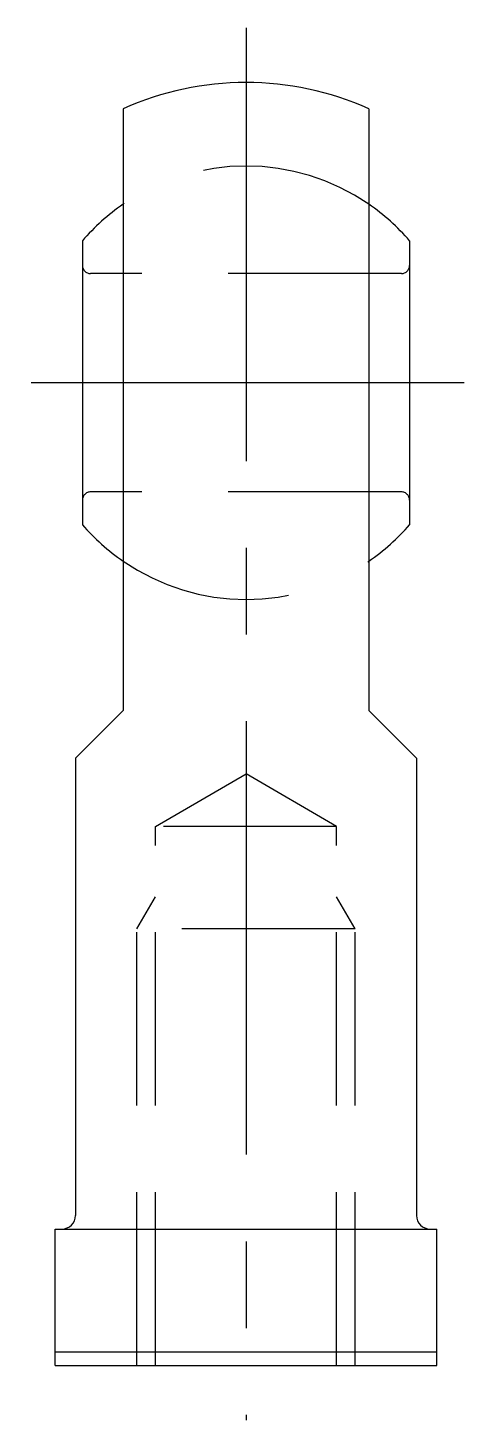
# Model space of a CAD drawing. Extents: x -2 to 89, y -8 to 67.5.
# Drawn here: x 73 to 89, y 16.5 to 67.5 of the extents above.
import ezdxf

# ---------------------------------------------------------------- set-up
doc = ezdxf.new("R2010")
doc.units = 0
doc.header["$LTSCALE"] = 0.5
doc.linetypes.add('CENTER', pattern=[50.8, 31.75, -6.35, 6.35, -6.35])
doc.linetypes.add('DASHED', pattern=[19.05, 12.7, -6.35])
doc.layers.get('0').update_dxf_attribs({"linetype": 'CONTINUOUS'})
doc.layers.add('CENTER', color=1, linetype='CENTER')

msp = doc.modelspace()

# ---------------------------------------------------------------- linework, layer by layer
at = {"color": 7, "linetype": 'CONTINUOUS'}
for p, q in [((76.5, 64.556), (76.5, 42.519)), ((85.5, 64.556), (85.5, 42.519)), ((75, 59.719), (75, 49.319)), ((87, 59.719), (87, 49.319)), ((76.5, 42.519), (74.75, 40.769)), ((85.5, 42.519), (87.25, 40.769)), ((74.75, 40.769), (74.75, 24.019)), ((87.25, 40.769), (87.25, 24.019)), ((74, 18.519), (74, 23.519)), ((74, 23.519), (88, 23.519)), ((88, 18.519), (88, 23.519)), ((74, 19.019), (88, 19.019)), ((74, 18.519), (88, 18.519))]:
    msp.add_line(p, q, dxfattribs=at)
at = {"color": 3, "linetype": 'DASHED'}
for p, q in [((86.7, 58.519), (75.3, 58.519)), ((86.7, 50.519), (75.3, 50.519)), ((77.676, 38.269), (81, 40.188)), ((84.324, 38.269), (81, 40.188)), ((84.324, 38.269), (77.676, 38.269)), ((77.676, 18.519), (77.676, 38.269)), ((84.324, 18.519), (84.324, 38.269)), ((77, 34.519), (77.676, 35.691)), ((85, 34.519), (84.324, 35.691)), ((85, 34.519), (77, 34.519)), ((77, 18.519), (77, 34.519)), ((85, 18.519), (85, 34.519))]:
    msp.add_line(p, q, dxfattribs=at)
at = {"color": 7, "linetype": 'CONTINUOUS'}
for centre, radius, start, end in [((81, 54.519), 11, 65.8523, 114.1477), ((81, 54.512), 7.944, 124.5036, 139.0497), ((81, 54.512), 7.944, 40.9503, 55.4964), ((81, 54.526), 7.944, 220.9503, 235.4964), ((81, 54.526), 7.944, 304.5036, 319.0497), ((74.25, 24.019), 0.5, 270, 0), ((87.75, 24.019), 0.5, 180, 270)]:
    msp.add_arc(centre, radius, start, end, dxfattribs=at)
at = {"color": 3, "linetype": 'DASHED'}
for centre, radius, start, end in [((81, 54.512), 7.944, 55.4964, 124.5036), ((75.3, 58.819), 0.3, 180, 270), ((86.7, 58.819), 0.3, 270, 0), ((75.3, 50.219), 0.3, 90, 180), ((86.7, 50.219), 0.3, 0, 90), ((81, 54.526), 7.944, 235.4964, 304.5036)]:
    msp.add_arc(centre, radius, start, end, dxfattribs=at)
at = {"layer": 'CENTER', "color": 1, "linetype": 'CENTER'}
for p, q in [((81, 67.519), (81, 16.519)), ((89, 54.519), (73, 54.519))]:
    msp.add_line(p, q, dxfattribs=at)

doc.saveas('drawing.dxf')
